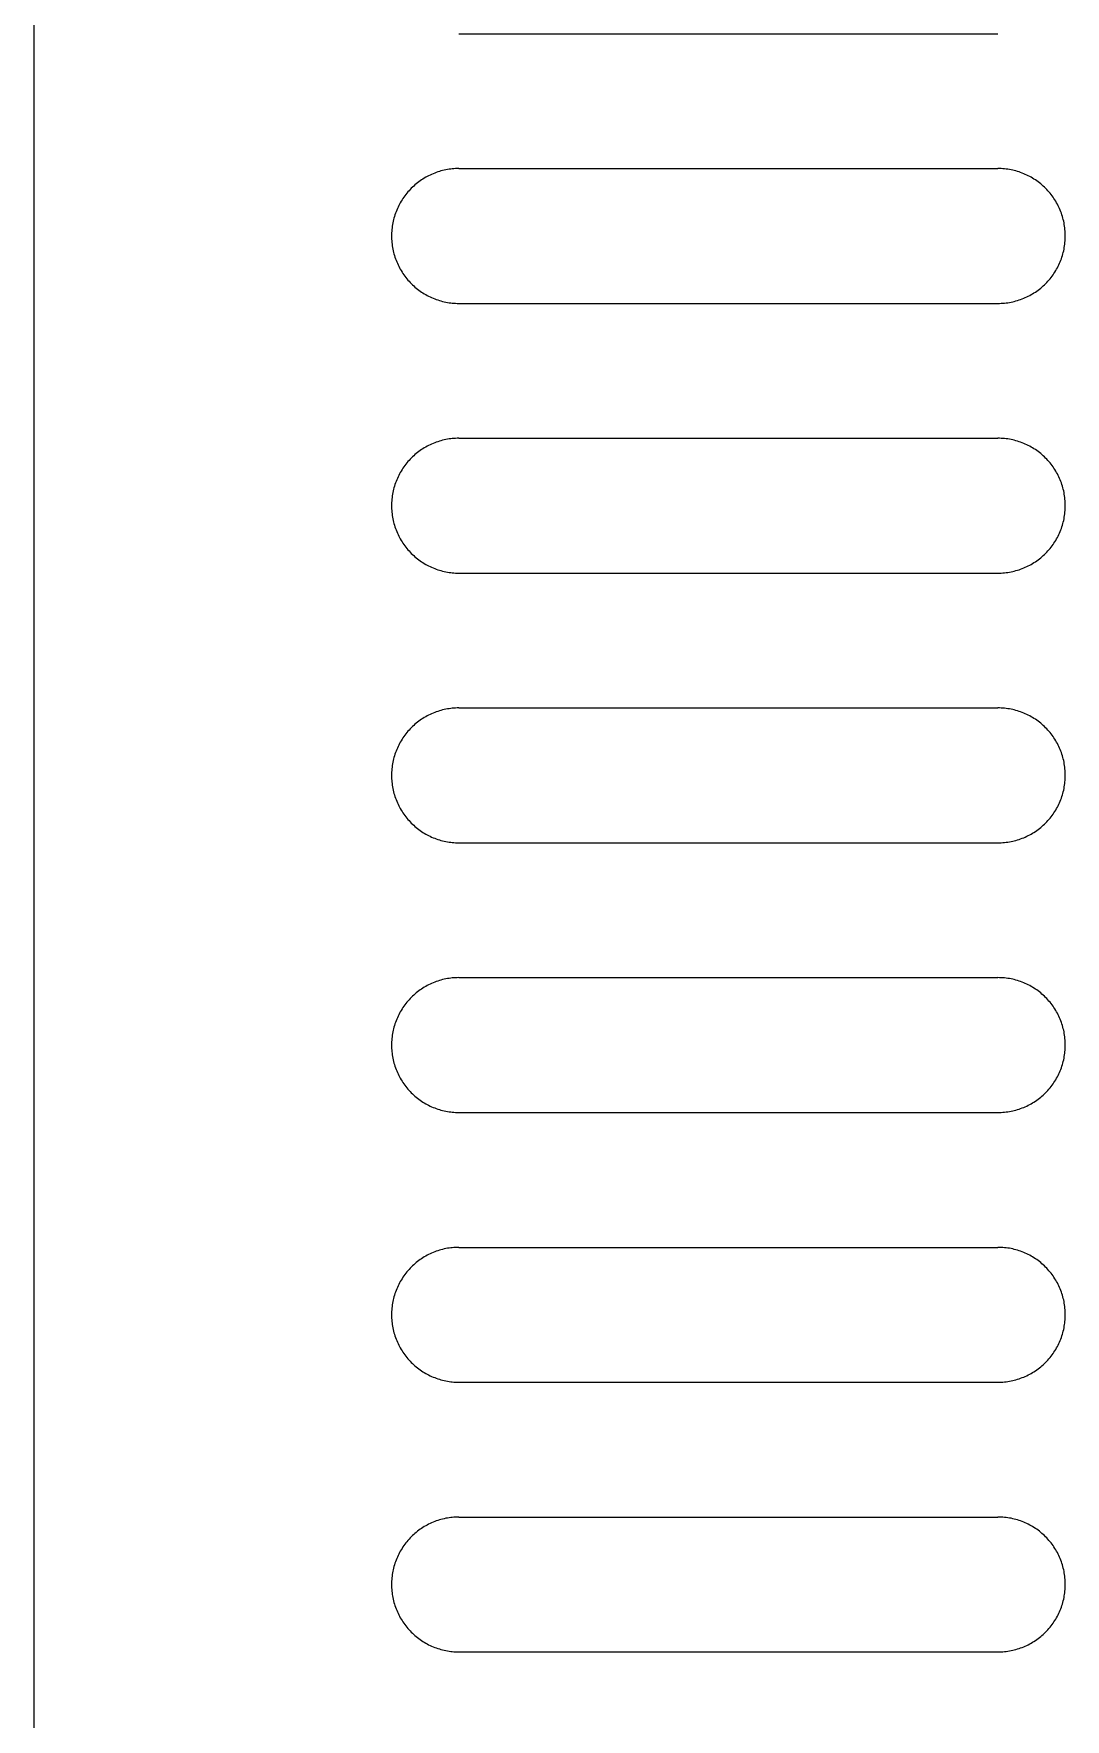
# Model space of a CAD drawing. Header units: millimetres. Extents: x -159872 to 386485, y -250577 to 158966.
# Drawn here: x 368306.4 to 368340.8, y 10889.8 to 10946.1 of the extents above; entities that cross this region are included whole.
import ezdxf

# ---------------------------------------------------------------- set-up
doc = ezdxf.new("R2010")
doc.units = ezdxf.units.MM
doc.layers.get('0').update_dxf_attribs({"lineweight": 25})
doc.layers.add('LDS-equipment-kitchen equipment', color=3, linetype='Continuous', lineweight=13)

# ---------------------------------------------------------------- blocks, each defined once
blk = doc.blocks.new('A$C9600e4bc')
at = {"linetype": 'Continuous', "transparency": 33554687}
for points in [[(0, 1395, 0), (682.4, 1395, 0)], [(377.2, 1383.05, 0), (377.2, 1383.05, 0)], [(386.2, 1383.05, 0), (386.2, 1383.05, 0)], [(395.2, 1383.05, 0), (395.2, 1383.05, 0)], [(404.2, 1383.05, 0), (404.2, 1383.05, 0)], [(413.2, 1383.05, 0), (413.2, 1383.05, 0)], [(422.2, 1383.05, 0), (422.2, 1383.05, 0)], [(370.45, 1380.8, 0), (370.45, 1362.8, 0)], [(374.95, 1380.8, 0), (374.95, 1362.8, 0)], [(379.45, 1380.8, 0), (379.45, 1362.8, 0)], [(383.95, 1380.8, 0), (383.95, 1362.8, 0)], [(388.45, 1380.8, 0), (388.45, 1362.8, 0)], [(392.95, 1380.8, 0), (392.95, 1362.8, 0)], [(397.45, 1380.8, 0), (397.45, 1362.8, 0)], [(401.95, 1380.8, 0), (401.95, 1362.8, 0)], [(406.45, 1380.8, 0), (406.45, 1362.8, 0)], [(410.95, 1380.8, 0), (410.95, 1362.8, 0)], [(415.45, 1380.8, 0), (415.45, 1362.8, 0)], [(419.95, 1380.8, 0), (419.95, 1362.8, 0)], [(424.45, 1380.8, 0), (424.45, 1362.8, 0)], [(377.2, 1360.55, 0), (377.2, 1360.55, 0)], [(386.2, 1360.55, 0), (386.2, 1360.55, 0)], [(395.2, 1360.55, 0), (395.2, 1360.55, 0)], [(404.2, 1360.55, 0), (404.2, 1360.55, 0)], [(413.2, 1360.55, 0), (413.2, 1360.55, 0)], [(422.2, 1360.55, 0), (422.2, 1360.55, 0)]]:
    blk.add_polyline3d(points, dxfattribs=at)
at = {"linetype": 'Continuous'}
for points in [[(374.95, 1380.8, 0), (374.951, 1380.855, 0), (374.953, 1380.91, 0), (374.956, 1380.966, 0), (374.961, 1381.021, 0), (374.967, 1381.075, 0), (374.974, 1381.13, 0), (374.983, 1381.185, 0), (374.993, 1381.239, 0), (375.005, 1381.293, 0), (375.017, 1381.347, 0), (375.031, 1381.4, 0), (375.047, 1381.453, 0), (375.064, 1381.506, 0), (375.081, 1381.558, 0), (375.101, 1381.61, 0), (375.121, 1381.661, 0), (375.143, 1381.712, 0), (375.166, 1381.762, 0), (375.19, 1381.812, 0), (375.216, 1381.861, 0), (375.242, 1381.909, 0), (375.27, 1381.957, 0), (375.299, 1382.004, 0), (375.329, 1382.05, 0), (375.36, 1382.096, 0), (375.393, 1382.14, 0), (375.426, 1382.184, 0), (375.461, 1382.227, 0), (375.496, 1382.27, 0), (375.533, 1382.311, 0), (375.57, 1382.351, 0), (375.609, 1382.391, 0), (375.648, 1382.43, 0), (375.689, 1382.467, 0), (375.73, 1382.504, 0), (375.773, 1382.539, 0), (375.816, 1382.574, 0), (375.86, 1382.607, 0), (375.904, 1382.64, 0), (375.95, 1382.671, 0), (375.996, 1382.701, 0), (376.043, 1382.73, 0), (376.091, 1382.758, 0), (376.139, 1382.784, 0), (376.188, 1382.81, 0), (376.238, 1382.834, 0), (376.288, 1382.857, 0), (376.339, 1382.879, 0), (376.39, 1382.899, 0), (376.442, 1382.918, 0), (376.494, 1382.936, 0), (376.547, 1382.953, 0), (376.6, 1382.969, 0), (376.653, 1382.983, 0), (376.707, 1382.995, 0), (376.761, 1383.007, 0), (376.815, 1383.017, 0), (376.87, 1383.026, 0), (376.925, 1383.033, 0), (376.979, 1383.039, 0), (377.034, 1383.044, 0), (377.09, 1383.047, 0), (377.145, 1383.049, 0), (377.2, 1383.05, 0)], [(377.2, 1383.05, 0), (377.255, 1383.049, 0), (377.31, 1383.047, 0), (377.365, 1383.044, 0), (377.42, 1383.039, 0), (377.475, 1383.033, 0), (377.53, 1383.026, 0), (377.585, 1383.017, 0), (377.639, 1383.007, 0), (377.693, 1382.995, 0), (377.747, 1382.983, 0), (377.8, 1382.969, 0), (377.853, 1382.953, 0), (377.906, 1382.936, 0), (377.958, 1382.918, 0), (378.01, 1382.899, 0), (378.061, 1382.879, 0), (378.112, 1382.857, 0), (378.162, 1382.834, 0), (378.212, 1382.81, 0), (378.261, 1382.784, 0), (378.309, 1382.758, 0), (378.357, 1382.73, 0), (378.404, 1382.701, 0), (378.45, 1382.671, 0), (378.496, 1382.64, 0), (378.54, 1382.607, 0), (378.584, 1382.574, 0), (378.627, 1382.539, 0), (378.67, 1382.504, 0), (378.711, 1382.467, 0), (378.751, 1382.43, 0), (378.791, 1382.391, 0), (378.83, 1382.351, 0), (378.867, 1382.311, 0), (378.904, 1382.27, 0), (378.939, 1382.227, 0), (378.974, 1382.184, 0), (379.007, 1382.14, 0), (379.04, 1382.096, 0), (379.071, 1382.05, 0), (379.101, 1382.004, 0), (379.13, 1381.957, 0), (379.158, 1381.909, 0), (379.184, 1381.861, 0), (379.21, 1381.812, 0), (379.234, 1381.762, 0), (379.257, 1381.712, 0), (379.279, 1381.661, 0), (379.299, 1381.61, 0), (379.318, 1381.558, 0), (379.336, 1381.506, 0), (379.353, 1381.453, 0), (379.368, 1381.4, 0), (379.383, 1381.347, 0), (379.395, 1381.293, 0), (379.407, 1381.239, 0), (379.417, 1381.185, 0), (379.426, 1381.13, 0), (379.433, 1381.075, 0), (379.439, 1381.021, 0), (379.444, 1380.966, 0), (379.447, 1380.91, 0), (379.449, 1380.855, 0), (379.45, 1380.8, 0)], [(383.95, 1380.8, 0), (383.951, 1380.855, 0), (383.953, 1380.91, 0), (383.956, 1380.966, 0), (383.961, 1381.021, 0), (383.967, 1381.075, 0), (383.974, 1381.13, 0), (383.983, 1381.185, 0), (383.993, 1381.239, 0), (384.005, 1381.293, 0), (384.017, 1381.347, 0), (384.031, 1381.4, 0), (384.047, 1381.453, 0), (384.064, 1381.506, 0), (384.082, 1381.558, 0), (384.101, 1381.61, 0), (384.121, 1381.661, 0), (384.143, 1381.712, 0), (384.166, 1381.762, 0), (384.19, 1381.812, 0), (384.216, 1381.861, 0), (384.242, 1381.909, 0), (384.27, 1381.957, 0), (384.299, 1382.004, 0), (384.329, 1382.05, 0), (384.36, 1382.096, 0), (384.393, 1382.14, 0), (384.426, 1382.184, 0), (384.461, 1382.227, 0), (384.496, 1382.27, 0), (384.533, 1382.311, 0), (384.57, 1382.351, 0), (384.609, 1382.391, 0), (384.649, 1382.43, 0), (384.689, 1382.467, 0), (384.73, 1382.504, 0), (384.773, 1382.539, 0), (384.816, 1382.574, 0), (384.86, 1382.607, 0), (384.904, 1382.64, 0), (384.95, 1382.671, 0), (384.996, 1382.701, 0), (385.043, 1382.73, 0), (385.091, 1382.758, 0), (385.139, 1382.784, 0), (385.188, 1382.81, 0), (385.238, 1382.834, 0), (385.288, 1382.857, 0), (385.339, 1382.879, 0), (385.39, 1382.899, 0), (385.442, 1382.918, 0), (385.494, 1382.936, 0), (385.547, 1382.953, 0), (385.6, 1382.969, 0), (385.653, 1382.983, 0), (385.707, 1382.995, 0), (385.761, 1383.007, 0), (385.815, 1383.017, 0), (385.87, 1383.026, 0), (385.925, 1383.033, 0), (385.979, 1383.039, 0), (386.034, 1383.044, 0), (386.09, 1383.047, 0), (386.145, 1383.049, 0), (386.2, 1383.05, 0)], [(386.2, 1383.05, 0), (386.255, 1383.049, 0), (386.31, 1383.047, 0), (386.366, 1383.044, 0), (386.421, 1383.039, 0), (386.475, 1383.033, 0), (386.53, 1383.026, 0), (386.585, 1383.017, 0), (386.639, 1383.007, 0), (386.693, 1382.995, 0), (386.747, 1382.983, 0), (386.8, 1382.969, 0), (386.853, 1382.953, 0), (386.906, 1382.936, 0), (386.958, 1382.918, 0), (387.01, 1382.899, 0), (387.061, 1382.879, 0), (387.112, 1382.857, 0), (387.162, 1382.834, 0), (387.212, 1382.81, 0), (387.261, 1382.784, 0), (387.309, 1382.758, 0), (387.357, 1382.73, 0), (387.404, 1382.701, 0), (387.45, 1382.671, 0), (387.496, 1382.64, 0), (387.54, 1382.607, 0), (387.584, 1382.574, 0), (387.627, 1382.539, 0), (387.67, 1382.504, 0), (387.711, 1382.467, 0), (387.751, 1382.43, 0), (387.791, 1382.391, 0), (387.83, 1382.351, 0), (387.867, 1382.311, 0), (387.904, 1382.27, 0), (387.939, 1382.227, 0), (387.974, 1382.184, 0), (388.007, 1382.14, 0), (388.04, 1382.096, 0), (388.071, 1382.05, 0), (388.101, 1382.004, 0), (388.13, 1381.957, 0), (388.158, 1381.909, 0), (388.184, 1381.861, 0), (388.21, 1381.812, 0), (388.234, 1381.762, 0), (388.257, 1381.712, 0), (388.279, 1381.661, 0), (388.299, 1381.61, 0), (388.318, 1381.558, 0), (388.336, 1381.506, 0), (388.353, 1381.453, 0), (388.368, 1381.4, 0), (388.383, 1381.347, 0), (388.395, 1381.293, 0), (388.407, 1381.239, 0), (388.417, 1381.185, 0), (388.426, 1381.13, 0), (388.433, 1381.075, 0), (388.439, 1381.021, 0), (388.444, 1380.966, 0), (388.447, 1380.91, 0), (388.449, 1380.855, 0), (388.45, 1380.8, 0)], [(392.95, 1380.8, 0), (392.951, 1380.855, 0), (392.953, 1380.91, 0), (392.956, 1380.966, 0), (392.961, 1381.021, 0), (392.967, 1381.075, 0), (392.974, 1381.13, 0), (392.983, 1381.185, 0), (392.993, 1381.239, 0), (393.005, 1381.293, 0), (393.017, 1381.347, 0), (393.031, 1381.4, 0), (393.047, 1381.453, 0), (393.064, 1381.506, 0), (393.082, 1381.558, 0), (393.101, 1381.61, 0), (393.121, 1381.661, 0), (393.143, 1381.712, 0), (393.166, 1381.762, 0), (393.19, 1381.812, 0), (393.216, 1381.861, 0), (393.242, 1381.909, 0), (393.27, 1381.957, 0), (393.299, 1382.004, 0), (393.329, 1382.05, 0), (393.36, 1382.096, 0), (393.393, 1382.14, 0), (393.426, 1382.184, 0), (393.461, 1382.227, 0), (393.496, 1382.27, 0), (393.533, 1382.311, 0), (393.57, 1382.351, 0), (393.609, 1382.391, 0), (393.649, 1382.43, 0), (393.689, 1382.467, 0), (393.73, 1382.504, 0), (393.773, 1382.539, 0), (393.816, 1382.574, 0), (393.86, 1382.607, 0), (393.904, 1382.64, 0), (393.95, 1382.671, 0), (393.996, 1382.701, 0), (394.043, 1382.73, 0), (394.091, 1382.758, 0), (394.139, 1382.784, 0), (394.188, 1382.81, 0), (394.238, 1382.834, 0), (394.288, 1382.857, 0), (394.339, 1382.879, 0), (394.39, 1382.899, 0), (394.442, 1382.918, 0), (394.494, 1382.936, 0), (394.547, 1382.953, 0), (394.6, 1382.969, 0), (394.653, 1382.983, 0), (394.707, 1382.995, 0), (394.761, 1383.007, 0), (394.815, 1383.017, 0), (394.87, 1383.026, 0), (394.925, 1383.033, 0), (394.979, 1383.039, 0), (395.034, 1383.044, 0), (395.09, 1383.047, 0), (395.145, 1383.049, 0), (395.2, 1383.05, 0)], [(395.2, 1383.05, 0), (395.255, 1383.049, 0), (395.31, 1383.047, 0), (395.366, 1383.044, 0), (395.421, 1383.039, 0), (395.475, 1383.033, 0), (395.53, 1383.026, 0), (395.585, 1383.017, 0), (395.639, 1383.007, 0), (395.693, 1382.995, 0), (395.747, 1382.983, 0), (395.8, 1382.969, 0), (395.853, 1382.953, 0), (395.906, 1382.936, 0), (395.958, 1382.918, 0), (396.01, 1382.899, 0), (396.061, 1382.879, 0), (396.112, 1382.857, 0), (396.162, 1382.834, 0), (396.212, 1382.81, 0), (396.261, 1382.784, 0), (396.309, 1382.758, 0), (396.357, 1382.73, 0), (396.404, 1382.701, 0), (396.45, 1382.671, 0), (396.496, 1382.64, 0), (396.54, 1382.607, 0), (396.584, 1382.574, 0), (396.627, 1382.539, 0), (396.67, 1382.504, 0), (396.711, 1382.467, 0), (396.751, 1382.43, 0), (396.791, 1382.391, 0), (396.83, 1382.351, 0), (396.867, 1382.311, 0), (396.904, 1382.27, 0), (396.939, 1382.227, 0), (396.974, 1382.184, 0), (397.007, 1382.14, 0), (397.04, 1382.096, 0), (397.071, 1382.05, 0), (397.101, 1382.004, 0), (397.13, 1381.957, 0), (397.158, 1381.909, 0), (397.184, 1381.861, 0), (397.21, 1381.812, 0), (397.234, 1381.762, 0), (397.257, 1381.712, 0), (397.279, 1381.661, 0), (397.299, 1381.61, 0), (397.318, 1381.558, 0), (397.336, 1381.506, 0), (397.353, 1381.453, 0), (397.368, 1381.4, 0), (397.383, 1381.347, 0), (397.395, 1381.293, 0), (397.407, 1381.239, 0), (397.417, 1381.185, 0), (397.426, 1381.13, 0), (397.433, 1381.075, 0), (397.439, 1381.021, 0), (397.444, 1380.966, 0), (397.447, 1380.91, 0), (397.449, 1380.855, 0), (397.45, 1380.8, 0)], [(401.95, 1380.8, 0), (401.951, 1380.855, 0), (401.953, 1380.91, 0), (401.956, 1380.966, 0), (401.961, 1381.021, 0), (401.967, 1381.075, 0), (401.974, 1381.13, 0), (401.983, 1381.185, 0), (401.993, 1381.239, 0), (402.005, 1381.293, 0), (402.017, 1381.347, 0), (402.031, 1381.4, 0), (402.047, 1381.453, 0), (402.064, 1381.506, 0), (402.081, 1381.558, 0), (402.101, 1381.61, 0), (402.121, 1381.661, 0), (402.143, 1381.712, 0), (402.166, 1381.762, 0), (402.19, 1381.812, 0), (402.216, 1381.861, 0), (402.242, 1381.909, 0), (402.27, 1381.957, 0), (402.299, 1382.004, 0), (402.329, 1382.05, 0), (402.36, 1382.096, 0), (402.393, 1382.14, 0), (402.426, 1382.184, 0), (402.461, 1382.227, 0), (402.496, 1382.27, 0), (402.533, 1382.311, 0), (402.57, 1382.351, 0), (402.609, 1382.391, 0), (402.649, 1382.43, 0), (402.689, 1382.467, 0), (402.73, 1382.504, 0), (402.773, 1382.539, 0), (402.816, 1382.574, 0), (402.86, 1382.607, 0), (402.904, 1382.64, 0), (402.95, 1382.671, 0), (402.996, 1382.701, 0), (403.043, 1382.73, 0), (403.091, 1382.758, 0), (403.139, 1382.784, 0), (403.188, 1382.81, 0), (403.238, 1382.834, 0), (403.288, 1382.857, 0), (403.339, 1382.879, 0), (403.39, 1382.899, 0), (403.442, 1382.918, 0), (403.494, 1382.936, 0), (403.547, 1382.953, 0), (403.6, 1382.969, 0), (403.653, 1382.983, 0), (403.707, 1382.995, 0), (403.761, 1383.007, 0), (403.815, 1383.017, 0), (403.87, 1383.026, 0), (403.925, 1383.033, 0), (403.979, 1383.039, 0), (404.034, 1383.044, 0), (404.09, 1383.047, 0), (404.145, 1383.049, 0), (404.2, 1383.05, 0)], [(404.2, 1383.05, 0), (404.255, 1383.049, 0), (404.31, 1383.047, 0), (404.365, 1383.044, 0), (404.421, 1383.039, 0), (404.475, 1383.033, 0), (404.53, 1383.026, 0), (404.585, 1383.017, 0), (404.639, 1383.007, 0), (404.693, 1382.995, 0), (404.747, 1382.983, 0), (404.8, 1382.969, 0), (404.853, 1382.953, 0), (404.906, 1382.936, 0), (404.958, 1382.918, 0), (405.01, 1382.899, 0), (405.061, 1382.879, 0), (405.112, 1382.857, 0), (405.162, 1382.834, 0), (405.212, 1382.81, 0), (405.261, 1382.784, 0), (405.309, 1382.758, 0), (405.357, 1382.73, 0), (405.404, 1382.701, 0), (405.45, 1382.671, 0), (405.496, 1382.64, 0), (405.54, 1382.607, 0), (405.584, 1382.574, 0), (405.627, 1382.539, 0), (405.67, 1382.504, 0), (405.711, 1382.467, 0), (405.751, 1382.43, 0), (405.791, 1382.391, 0), (405.83, 1382.351, 0), (405.867, 1382.311, 0), (405.904, 1382.27, 0), (405.939, 1382.227, 0), (405.974, 1382.184, 0), (406.007, 1382.14, 0), (406.04, 1382.096, 0), (406.071, 1382.05, 0), (406.101, 1382.004, 0), (406.13, 1381.957, 0), (406.158, 1381.909, 0), (406.184, 1381.861, 0), (406.21, 1381.812, 0), (406.234, 1381.762, 0), (406.257, 1381.712, 0), (406.279, 1381.661, 0), (406.299, 1381.61, 0), (406.318, 1381.558, 0), (406.336, 1381.506, 0), (406.353, 1381.453, 0), (406.368, 1381.4, 0), (406.383, 1381.347, 0), (406.395, 1381.293, 0), (406.407, 1381.239, 0), (406.417, 1381.185, 0), (406.426, 1381.13, 0), (406.433, 1381.075, 0), (406.439, 1381.021, 0), (406.444, 1380.966, 0), (406.447, 1380.91, 0), (406.449, 1380.855, 0), (406.45, 1380.8, 0)], [(410.95, 1380.8, 0), (410.951, 1380.855, 0), (410.953, 1380.91, 0), (410.956, 1380.966, 0), (410.961, 1381.021, 0), (410.967, 1381.075, 0), (410.974, 1381.13, 0), (410.983, 1381.185, 0), (410.993, 1381.239, 0), (411.005, 1381.293, 0), (411.017, 1381.347, 0), (411.031, 1381.4, 0), (411.047, 1381.453, 0), (411.064, 1381.506, 0), (411.081, 1381.558, 0), (411.101, 1381.61, 0), (411.121, 1381.661, 0), (411.143, 1381.712, 0), (411.166, 1381.762, 0), (411.19, 1381.812, 0), (411.216, 1381.861, 0), (411.242, 1381.909, 0), (411.27, 1381.957, 0), (411.299, 1382.004, 0), (411.329, 1382.05, 0), (411.36, 1382.096, 0), (411.393, 1382.14, 0), (411.426, 1382.184, 0), (411.461, 1382.227, 0), (411.496, 1382.27, 0), (411.533, 1382.311, 0), (411.57, 1382.351, 0), (411.609, 1382.391, 0), (411.648, 1382.43, 0), (411.689, 1382.467, 0), (411.73, 1382.504, 0), (411.773, 1382.539, 0), (411.816, 1382.574, 0), (411.86, 1382.607, 0), (411.904, 1382.64, 0), (411.95, 1382.671, 0), (411.996, 1382.701, 0), (412.043, 1382.73, 0), (412.091, 1382.758, 0), (412.139, 1382.784, 0), (412.188, 1382.81, 0), (412.238, 1382.834, 0), (412.288, 1382.857, 0), (412.339, 1382.879, 0), (412.39, 1382.899, 0), (412.442, 1382.918, 0), (412.494, 1382.936, 0), (412.547, 1382.953, 0), (412.6, 1382.969, 0), (412.653, 1382.983, 0), (412.707, 1382.995, 0), (412.761, 1383.007, 0), (412.815, 1383.017, 0), (412.87, 1383.026, 0), (412.925, 1383.033, 0), (412.979, 1383.039, 0), (413.034, 1383.044, 0), (413.09, 1383.047, 0), (413.145, 1383.049, 0), (413.2, 1383.05, 0)], [(413.2, 1383.05, 0), (413.255, 1383.049, 0), (413.31, 1383.047, 0), (413.365, 1383.044, 0), (413.421, 1383.039, 0), (413.475, 1383.033, 0), (413.53, 1383.026, 0), (413.585, 1383.017, 0), (413.639, 1383.007, 0), (413.693, 1382.995, 0), (413.747, 1382.983, 0), (413.8, 1382.969, 0), (413.853, 1382.953, 0), (413.906, 1382.936, 0), (413.958, 1382.918, 0), (414.01, 1382.899, 0), (414.061, 1382.879, 0), (414.112, 1382.857, 0), (414.162, 1382.834, 0), (414.212, 1382.81, 0), (414.261, 1382.784, 0), (414.309, 1382.758, 0), (414.357, 1382.73, 0), (414.404, 1382.701, 0), (414.45, 1382.671, 0), (414.496, 1382.64, 0), (414.54, 1382.607, 0), (414.584, 1382.574, 0), (414.627, 1382.539, 0), (414.67, 1382.504, 0), (414.711, 1382.467, 0), (414.751, 1382.43, 0), (414.791, 1382.391, 0), (414.83, 1382.351, 0), (414.867, 1382.311, 0), (414.904, 1382.27, 0), (414.939, 1382.227, 0), (414.974, 1382.184, 0), (415.007, 1382.14, 0), (415.04, 1382.096, 0), (415.071, 1382.05, 0), (415.101, 1382.004, 0), (415.13, 1381.957, 0), (415.158, 1381.909, 0), (415.184, 1381.861, 0), (415.21, 1381.812, 0), (415.234, 1381.762, 0), (415.257, 1381.712, 0), (415.279, 1381.661, 0), (415.299, 1381.61, 0), (415.318, 1381.558, 0), (415.336, 1381.506, 0), (415.353, 1381.453, 0), (415.368, 1381.4, 0), (415.383, 1381.347, 0), (415.395, 1381.293, 0), (415.407, 1381.239, 0), (415.417, 1381.185, 0), (415.426, 1381.13, 0), (415.433, 1381.075, 0), (415.439, 1381.021, 0), (415.444, 1380.966, 0), (415.447, 1380.91, 0), (415.449, 1380.855, 0), (415.45, 1380.8, 0)], [(419.95, 1380.8, 0), (419.951, 1380.855, 0), (419.953, 1380.91, 0), (419.956, 1380.966, 0), (419.961, 1381.021, 0), (419.967, 1381.075, 0), (419.974, 1381.13, 0), (419.983, 1381.185, 0), (419.993, 1381.239, 0), (420.005, 1381.293, 0), (420.017, 1381.347, 0), (420.031, 1381.4, 0), (420.047, 1381.453, 0), (420.064, 1381.506, 0), (420.081, 1381.558, 0), (420.101, 1381.61, 0), (420.121, 1381.661, 0), (420.143, 1381.712, 0), (420.166, 1381.762, 0), (420.19, 1381.812, 0), (420.216, 1381.861, 0), (420.242, 1381.909, 0), (420.27, 1381.957, 0), (420.299, 1382.004, 0), (420.329, 1382.05, 0), (420.36, 1382.096, 0), (420.393, 1382.14, 0), (420.426, 1382.184, 0), (420.461, 1382.227, 0), (420.496, 1382.27, 0), (420.533, 1382.311, 0), (420.57, 1382.351, 0), (420.609, 1382.391, 0), (420.648, 1382.43, 0), (420.689, 1382.467, 0), (420.73, 1382.504, 0), (420.773, 1382.539, 0), (420.816, 1382.574, 0), (420.86, 1382.607, 0), (420.904, 1382.64, 0), (420.95, 1382.671, 0), (420.996, 1382.701, 0), (421.043, 1382.73, 0), (421.091, 1382.758, 0), (421.139, 1382.784, 0), (421.188, 1382.81, 0), (421.238, 1382.834, 0), (421.288, 1382.857, 0), (421.339, 1382.879, 0), (421.39, 1382.899, 0), (421.442, 1382.918, 0), (421.494, 1382.936, 0), (421.547, 1382.953, 0), (421.6, 1382.969, 0), (421.653, 1382.983, 0), (421.707, 1382.995, 0), (421.761, 1383.007, 0), (421.815, 1383.017, 0), (421.87, 1383.026, 0), (421.925, 1383.033, 0), (421.979, 1383.039, 0), (422.034, 1383.044, 0), (422.09, 1383.047, 0), (422.145, 1383.049, 0), (422.2, 1383.05, 0)], [(422.2, 1383.05, 0), (422.255, 1383.049, 0), (422.31, 1383.047, 0), (422.365, 1383.044, 0), (422.42, 1383.039, 0), (422.475, 1383.033, 0), (422.53, 1383.026, 0), (422.585, 1383.017, 0), (422.639, 1383.007, 0), (422.693, 1382.995, 0), (422.747, 1382.983, 0), (422.8, 1382.969, 0), (422.853, 1382.953, 0), (422.906, 1382.936, 0), (422.958, 1382.918, 0), (423.01, 1382.899, 0), (423.061, 1382.879, 0), (423.112, 1382.857, 0), (423.162, 1382.834, 0), (423.212, 1382.81, 0), (423.261, 1382.784, 0), (423.309, 1382.758, 0), (423.357, 1382.73, 0), (423.404, 1382.701, 0), (423.45, 1382.671, 0), (423.496, 1382.64, 0), (423.54, 1382.607, 0), (423.584, 1382.574, 0), (423.627, 1382.539, 0), (423.67, 1382.504, 0), (423.711, 1382.467, 0), (423.751, 1382.43, 0), (423.791, 1382.391, 0), (423.83, 1382.351, 0), (423.867, 1382.311, 0), (423.904, 1382.27, 0), (423.939, 1382.227, 0), (423.974, 1382.184, 0), (424.007, 1382.14, 0), (424.04, 1382.096, 0), (424.071, 1382.05, 0), (424.101, 1382.004, 0), (424.13, 1381.957, 0), (424.158, 1381.909, 0), (424.184, 1381.861, 0), (424.21, 1381.812, 0), (424.234, 1381.762, 0), (424.257, 1381.712, 0), (424.279, 1381.661, 0), (424.299, 1381.61, 0), (424.318, 1381.558, 0), (424.336, 1381.506, 0), (424.353, 1381.453, 0), (424.368, 1381.4, 0), (424.383, 1381.347, 0), (424.395, 1381.293, 0), (424.407, 1381.239, 0), (424.417, 1381.185, 0), (424.426, 1381.13, 0), (424.433, 1381.075, 0), (424.439, 1381.021, 0), (424.444, 1380.966, 0), (424.447, 1380.91, 0), (424.449, 1380.855, 0), (424.45, 1380.8, 0)], [(377.2, 1360.55, 0), (377.145, 1360.551, 0), (377.09, 1360.553, 0), (377.034, 1360.556, 0), (376.979, 1360.561, 0), (376.925, 1360.567, 0), (376.87, 1360.574, 0), (376.815, 1360.583, 0), (376.761, 1360.593, 0), (376.707, 1360.605, 0), (376.653, 1360.617, 0), (376.6, 1360.631, 0), (376.547, 1360.647, 0), (376.494, 1360.663, 0), (376.442, 1360.681, 0), (376.39, 1360.701, 0), (376.339, 1360.721, 0), (376.288, 1360.743, 0), (376.238, 1360.766, 0), (376.188, 1360.79, 0), (376.139, 1360.816, 0), (376.091, 1360.842, 0), (376.043, 1360.87, 0), (375.996, 1360.899, 0), (375.95, 1360.929, 0), (375.904, 1360.96, 0), (375.86, 1360.993, 0), (375.816, 1361.026, 0), (375.773, 1361.061, 0), (375.73, 1361.096, 0), (375.689, 1361.133, 0), (375.648, 1361.17, 0), (375.609, 1361.209, 0), (375.57, 1361.248, 0), (375.533, 1361.289, 0), (375.496, 1361.33, 0), (375.461, 1361.373, 0), (375.426, 1361.416, 0), (375.393, 1361.46, 0), (375.36, 1361.504, 0), (375.329, 1361.55, 0), (375.299, 1361.596, 0), (375.27, 1361.643, 0), (375.242, 1361.691, 0), (375.216, 1361.739, 0), (375.19, 1361.788, 0), (375.166, 1361.838, 0), (375.143, 1361.888, 0), (375.121, 1361.939, 0), (375.101, 1361.99, 0), (375.081, 1362.042, 0), (375.064, 1362.094, 0), (375.047, 1362.147, 0), (375.031, 1362.2, 0), (375.017, 1362.253, 0), (375.005, 1362.307, 0), (374.993, 1362.361, 0), (374.983, 1362.415, 0), (374.974, 1362.47, 0), (374.967, 1362.525, 0), (374.961, 1362.579, 0), (374.956, 1362.634, 0), (374.953, 1362.69, 0), (374.951, 1362.745, 0), (374.95, 1362.8, 0)], [(379.45, 1362.8, 0), (379.449, 1362.745, 0), (379.447, 1362.69, 0), (379.444, 1362.634, 0), (379.439, 1362.579, 0), (379.433, 1362.525, 0), (379.426, 1362.47, 0), (379.417, 1362.415, 0), (379.407, 1362.361, 0), (379.395, 1362.307, 0), (379.383, 1362.253, 0), (379.368, 1362.2, 0), (379.353, 1362.147, 0), (379.336, 1362.094, 0), (379.318, 1362.042, 0), (379.299, 1361.99, 0), (379.279, 1361.939, 0), (379.257, 1361.888, 0), (379.234, 1361.838, 0), (379.21, 1361.788, 0), (379.184, 1361.739, 0), (379.158, 1361.691, 0), (379.13, 1361.643, 0), (379.101, 1361.596, 0), (379.071, 1361.55, 0), (379.04, 1361.504, 0), (379.007, 1361.46, 0), (378.974, 1361.416, 0), (378.939, 1361.373, 0), (378.904, 1361.33, 0), (378.867, 1361.289, 0), (378.83, 1361.248, 0), (378.791, 1361.209, 0), (378.751, 1361.17, 0), (378.711, 1361.133, 0), (378.67, 1361.096, 0), (378.627, 1361.061, 0), (378.584, 1361.026, 0), (378.54, 1360.993, 0), (378.496, 1360.96, 0), (378.45, 1360.929, 0), (378.404, 1360.899, 0), (378.357, 1360.87, 0), (378.309, 1360.842, 0), (378.261, 1360.816, 0), (378.212, 1360.79, 0), (378.162, 1360.766, 0), (378.112, 1360.743, 0), (378.061, 1360.721, 0), (378.01, 1360.701, 0), (377.958, 1360.681, 0), (377.906, 1360.663, 0), (377.853, 1360.647, 0), (377.8, 1360.631, 0), (377.747, 1360.617, 0), (377.693, 1360.605, 0), (377.639, 1360.593, 0), (377.585, 1360.583, 0), (377.53, 1360.574, 0), (377.475, 1360.567, 0), (377.42, 1360.561, 0), (377.365, 1360.556, 0), (377.31, 1360.553, 0), (377.255, 1360.551, 0), (377.2, 1360.55, 0)], [(386.2, 1360.55, 0), (386.145, 1360.551, 0), (386.09, 1360.553, 0), (386.034, 1360.556, 0), (385.979, 1360.561, 0), (385.925, 1360.567, 0), (385.87, 1360.574, 0), (385.815, 1360.583, 0), (385.761, 1360.593, 0), (385.707, 1360.605, 0), (385.653, 1360.617, 0), (385.6, 1360.631, 0), (385.547, 1360.647, 0), (385.494, 1360.663, 0), (385.442, 1360.681, 0), (385.39, 1360.701, 0), (385.339, 1360.721, 0), (385.288, 1360.743, 0), (385.238, 1360.766, 0), (385.188, 1360.79, 0), (385.139, 1360.816, 0), (385.091, 1360.842, 0), (385.043, 1360.87, 0), (384.996, 1360.899, 0), (384.95, 1360.929, 0), (384.904, 1360.96, 0), (384.86, 1360.993, 0), (384.816, 1361.026, 0), (384.773, 1361.061, 0), (384.73, 1361.096, 0), (384.689, 1361.133, 0), (384.649, 1361.17, 0), (384.609, 1361.209, 0), (384.57, 1361.248, 0), (384.533, 1361.289, 0), (384.496, 1361.33, 0), (384.461, 1361.373, 0), (384.426, 1361.416, 0), (384.393, 1361.46, 0), (384.36, 1361.504, 0), (384.329, 1361.55, 0), (384.299, 1361.596, 0), (384.27, 1361.643, 0), (384.242, 1361.691, 0), (384.216, 1361.739, 0), (384.19, 1361.788, 0), (384.166, 1361.838, 0), (384.143, 1361.888, 0), (384.121, 1361.939, 0), (384.101, 1361.99, 0), (384.082, 1362.042, 0), (384.064, 1362.094, 0), (384.047, 1362.147, 0), (384.031, 1362.2, 0), (384.017, 1362.253, 0), (384.005, 1362.307, 0), (383.993, 1362.361, 0), (383.983, 1362.415, 0), (383.974, 1362.47, 0), (383.967, 1362.525, 0), (383.961, 1362.579, 0), (383.956, 1362.634, 0), (383.953, 1362.69, 0), (383.951, 1362.745, 0), (383.95, 1362.8, 0)], [(388.45, 1362.8, 0), (388.449, 1362.745, 0), (388.447, 1362.69, 0), (388.444, 1362.634, 0), (388.439, 1362.579, 0), (388.433, 1362.525, 0), (388.426, 1362.47, 0), (388.417, 1362.415, 0), (388.407, 1362.361, 0), (388.395, 1362.307, 0), (388.383, 1362.253, 0), (388.368, 1362.2, 0), (388.353, 1362.147, 0), (388.336, 1362.094, 0), (388.318, 1362.042, 0), (388.299, 1361.99, 0), (388.279, 1361.939, 0), (388.257, 1361.888, 0), (388.234, 1361.838, 0), (388.21, 1361.788, 0), (388.184, 1361.739, 0), (388.158, 1361.691, 0), (388.13, 1361.643, 0), (388.101, 1361.596, 0), (388.071, 1361.55, 0), (388.04, 1361.504, 0), (388.007, 1361.46, 0), (387.974, 1361.416, 0), (387.939, 1361.373, 0), (387.904, 1361.33, 0), (387.867, 1361.289, 0), (387.83, 1361.248, 0), (387.791, 1361.209, 0), (387.751, 1361.17, 0), (387.711, 1361.133, 0), (387.67, 1361.096, 0), (387.627, 1361.061, 0), (387.584, 1361.026, 0), (387.54, 1360.993, 0), (387.496, 1360.96, 0), (387.45, 1360.929, 0), (387.404, 1360.899, 0), (387.357, 1360.87, 0), (387.309, 1360.842, 0), (387.261, 1360.816, 0), (387.212, 1360.79, 0), (387.162, 1360.766, 0), (387.112, 1360.743, 0), (387.061, 1360.721, 0), (387.01, 1360.701, 0), (386.958, 1360.681, 0), (386.906, 1360.663, 0), (386.853, 1360.647, 0), (386.8, 1360.631, 0), (386.747, 1360.617, 0), (386.693, 1360.605, 0), (386.639, 1360.593, 0), (386.585, 1360.583, 0), (386.53, 1360.574, 0), (386.475, 1360.567, 0), (386.421, 1360.561, 0), (386.366, 1360.556, 0), (386.31, 1360.553, 0), (386.255, 1360.551, 0), (386.2, 1360.55, 0)], [(395.2, 1360.55, 0), (395.145, 1360.551, 0), (395.09, 1360.553, 0), (395.034, 1360.556, 0), (394.979, 1360.561, 0), (394.925, 1360.567, 0), (394.87, 1360.574, 0), (394.815, 1360.583, 0), (394.761, 1360.593, 0), (394.707, 1360.605, 0), (394.653, 1360.617, 0), (394.6, 1360.631, 0), (394.547, 1360.647, 0), (394.494, 1360.663, 0), (394.442, 1360.681, 0), (394.39, 1360.701, 0), (394.339, 1360.721, 0), (394.288, 1360.743, 0), (394.238, 1360.766, 0), (394.188, 1360.79, 0), (394.139, 1360.816, 0), (394.091, 1360.842, 0), (394.043, 1360.87, 0), (393.996, 1360.899, 0), (393.95, 1360.929, 0), (393.904, 1360.96, 0), (393.86, 1360.993, 0), (393.816, 1361.026, 0), (393.773, 1361.061, 0), (393.73, 1361.096, 0), (393.689, 1361.133, 0), (393.649, 1361.17, 0), (393.609, 1361.209, 0), (393.57, 1361.248, 0), (393.533, 1361.289, 0), (393.496, 1361.33, 0), (393.461, 1361.373, 0), (393.426, 1361.416, 0), (393.393, 1361.46, 0), (393.36, 1361.504, 0), (393.329, 1361.55, 0), (393.299, 1361.596, 0), (393.27, 1361.643, 0), (393.242, 1361.691, 0), (393.216, 1361.739, 0), (393.19, 1361.788, 0), (393.166, 1361.838, 0), (393.143, 1361.888, 0), (393.121, 1361.939, 0), (393.101, 1361.99, 0), (393.082, 1362.042, 0), (393.064, 1362.094, 0), (393.047, 1362.147, 0), (393.031, 1362.2, 0), (393.017, 1362.253, 0), (393.005, 1362.307, 0), (392.993, 1362.361, 0), (392.983, 1362.415, 0), (392.974, 1362.47, 0), (392.967, 1362.525, 0), (392.961, 1362.579, 0), (392.956, 1362.634, 0), (392.953, 1362.69, 0), (392.951, 1362.745, 0), (392.95, 1362.8, 0)], [(397.45, 1362.8, 0), (397.449, 1362.745, 0), (397.447, 1362.69, 0), (397.444, 1362.634, 0), (397.439, 1362.579, 0), (397.433, 1362.525, 0), (397.426, 1362.47, 0), (397.417, 1362.415, 0), (397.407, 1362.361, 0), (397.395, 1362.307, 0), (397.383, 1362.253, 0), (397.368, 1362.2, 0), (397.353, 1362.147, 0), (397.336, 1362.094, 0), (397.318, 1362.042, 0), (397.299, 1361.99, 0), (397.279, 1361.939, 0), (397.257, 1361.888, 0), (397.234, 1361.838, 0), (397.21, 1361.788, 0), (397.184, 1361.739, 0), (397.158, 1361.691, 0), (397.13, 1361.643, 0), (397.101, 1361.596, 0), (397.071, 1361.55, 0), (397.04, 1361.504, 0), (397.007, 1361.46, 0), (396.974, 1361.416, 0), (396.939, 1361.373, 0), (396.904, 1361.33, 0), (396.867, 1361.289, 0), (396.83, 1361.248, 0), (396.791, 1361.209, 0), (396.751, 1361.17, 0), (396.711, 1361.133, 0), (396.67, 1361.096, 0), (396.627, 1361.061, 0), (396.584, 1361.026, 0), (396.54, 1360.993, 0), (396.496, 1360.96, 0), (396.45, 1360.929, 0), (396.404, 1360.899, 0), (396.357, 1360.87, 0), (396.309, 1360.842, 0), (396.261, 1360.816, 0), (396.212, 1360.79, 0), (396.162, 1360.766, 0), (396.112, 1360.743, 0), (396.061, 1360.721, 0), (396.01, 1360.701, 0), (395.958, 1360.681, 0), (395.906, 1360.663, 0), (395.853, 1360.647, 0), (395.8, 1360.631, 0), (395.747, 1360.617, 0), (395.693, 1360.605, 0), (395.639, 1360.593, 0), (395.585, 1360.583, 0), (395.53, 1360.574, 0), (395.475, 1360.567, 0), (395.421, 1360.561, 0), (395.366, 1360.556, 0), (395.31, 1360.553, 0), (395.255, 1360.551, 0), (395.2, 1360.55, 0)], [(404.2, 1360.55, 0), (404.145, 1360.551, 0), (404.09, 1360.553, 0), (404.034, 1360.556, 0), (403.979, 1360.561, 0), (403.925, 1360.567, 0), (403.87, 1360.574, 0), (403.815, 1360.583, 0), (403.761, 1360.593, 0), (403.707, 1360.605, 0), (403.653, 1360.617, 0), (403.6, 1360.631, 0), (403.547, 1360.647, 0), (403.494, 1360.663, 0), (403.442, 1360.681, 0), (403.39, 1360.701, 0), (403.339, 1360.721, 0), (403.288, 1360.743, 0), (403.238, 1360.766, 0), (403.188, 1360.79, 0), (403.139, 1360.816, 0), (403.091, 1360.842, 0), (403.043, 1360.87, 0), (402.996, 1360.899, 0), (402.95, 1360.929, 0), (402.904, 1360.96, 0), (402.86, 1360.993, 0), (402.816, 1361.026, 0), (402.773, 1361.061, 0), (402.73, 1361.096, 0), (402.689, 1361.133, 0), (402.649, 1361.17, 0), (402.609, 1361.209, 0), (402.57, 1361.248, 0), (402.533, 1361.289, 0), (402.496, 1361.33, 0), (402.461, 1361.373, 0), (402.426, 1361.416, 0), (402.393, 1361.46, 0), (402.36, 1361.504, 0), (402.329, 1361.55, 0), (402.299, 1361.596, 0), (402.27, 1361.643, 0), (402.242, 1361.691, 0), (402.216, 1361.739, 0), (402.19, 1361.788, 0), (402.166, 1361.838, 0), (402.143, 1361.888, 0), (402.121, 1361.939, 0), (402.101, 1361.99, 0), (402.081, 1362.042, 0), (402.064, 1362.094, 0), (402.047, 1362.147, 0), (402.031, 1362.2, 0), (402.017, 1362.253, 0), (402.005, 1362.307, 0), (401.993, 1362.361, 0), (401.983, 1362.415, 0), (401.974, 1362.47, 0), (401.967, 1362.525, 0), (401.961, 1362.579, 0), (401.956, 1362.634, 0), (401.953, 1362.69, 0), (401.951, 1362.745, 0), (401.95, 1362.8, 0)], [(406.45, 1362.8, 0), (406.449, 1362.745, 0), (406.447, 1362.69, 0), (406.444, 1362.634, 0), (406.439, 1362.579, 0), (406.433, 1362.525, 0), (406.426, 1362.47, 0), (406.417, 1362.415, 0), (406.407, 1362.361, 0), (406.395, 1362.307, 0), (406.383, 1362.253, 0), (406.368, 1362.2, 0), (406.353, 1362.147, 0), (406.336, 1362.094, 0), (406.318, 1362.042, 0), (406.299, 1361.99, 0), (406.279, 1361.939, 0), (406.257, 1361.888, 0), (406.234, 1361.838, 0), (406.21, 1361.788, 0), (406.184, 1361.739, 0), (406.158, 1361.691, 0), (406.13, 1361.643, 0), (406.101, 1361.596, 0), (406.071, 1361.55, 0), (406.04, 1361.504, 0), (406.007, 1361.46, 0), (405.974, 1361.416, 0), (405.939, 1361.373, 0), (405.904, 1361.33, 0), (405.867, 1361.289, 0), (405.83, 1361.248, 0), (405.791, 1361.209, 0), (405.751, 1361.17, 0), (405.711, 1361.133, 0), (405.67, 1361.096, 0), (405.627, 1361.061, 0), (405.584, 1361.026, 0), (405.54, 1360.993, 0), (405.496, 1360.96, 0), (405.45, 1360.929, 0), (405.404, 1360.899, 0), (405.357, 1360.87, 0), (405.309, 1360.842, 0), (405.261, 1360.816, 0), (405.212, 1360.79, 0), (405.162, 1360.766, 0), (405.112, 1360.743, 0), (405.061, 1360.721, 0), (405.01, 1360.701, 0), (404.958, 1360.681, 0), (404.906, 1360.663, 0), (404.853, 1360.647, 0), (404.8, 1360.631, 0), (404.747, 1360.617, 0), (404.693, 1360.605, 0), (404.639, 1360.593, 0), (404.585, 1360.583, 0), (404.53, 1360.574, 0), (404.475, 1360.567, 0), (404.421, 1360.561, 0), (404.365, 1360.556, 0), (404.31, 1360.553, 0), (404.255, 1360.551, 0), (404.2, 1360.55, 0)], [(413.2, 1360.55, 0), (413.145, 1360.551, 0), (413.09, 1360.553, 0), (413.034, 1360.556, 0), (412.979, 1360.561, 0), (412.925, 1360.567, 0), (412.87, 1360.574, 0), (412.815, 1360.583, 0), (412.761, 1360.593, 0), (412.707, 1360.605, 0), (412.653, 1360.617, 0), (412.6, 1360.631, 0), (412.547, 1360.647, 0), (412.494, 1360.663, 0), (412.442, 1360.681, 0), (412.39, 1360.701, 0), (412.339, 1360.721, 0), (412.288, 1360.743, 0), (412.238, 1360.766, 0), (412.188, 1360.79, 0), (412.139, 1360.816, 0), (412.091, 1360.842, 0), (412.043, 1360.87, 0), (411.996, 1360.899, 0), (411.95, 1360.929, 0), (411.904, 1360.96, 0), (411.86, 1360.993, 0), (411.816, 1361.026, 0), (411.773, 1361.061, 0), (411.73, 1361.096, 0), (411.689, 1361.133, 0), (411.648, 1361.17, 0), (411.609, 1361.209, 0), (411.57, 1361.248, 0), (411.533, 1361.289, 0), (411.496, 1361.33, 0), (411.461, 1361.373, 0), (411.426, 1361.416, 0), (411.393, 1361.46, 0), (411.36, 1361.504, 0), (411.329, 1361.55, 0), (411.299, 1361.596, 0), (411.27, 1361.643, 0), (411.242, 1361.691, 0), (411.216, 1361.739, 0), (411.19, 1361.788, 0), (411.166, 1361.838, 0), (411.143, 1361.888, 0), (411.121, 1361.939, 0), (411.101, 1361.99, 0), (411.081, 1362.042, 0), (411.064, 1362.094, 0), (411.047, 1362.147, 0), (411.031, 1362.2, 0), (411.017, 1362.253, 0), (411.005, 1362.307, 0), (410.993, 1362.361, 0), (410.983, 1362.415, 0), (410.974, 1362.47, 0), (410.967, 1362.525, 0), (410.961, 1362.579, 0), (410.956, 1362.634, 0), (410.953, 1362.69, 0), (410.951, 1362.745, 0), (410.95, 1362.8, 0)], [(415.45, 1362.8, 0), (415.449, 1362.745, 0), (415.447, 1362.69, 0), (415.444, 1362.634, 0), (415.439, 1362.579, 0), (415.433, 1362.525, 0), (415.426, 1362.47, 0), (415.417, 1362.415, 0), (415.407, 1362.361, 0), (415.395, 1362.307, 0), (415.383, 1362.253, 0), (415.368, 1362.2, 0), (415.353, 1362.147, 0), (415.336, 1362.094, 0), (415.318, 1362.042, 0), (415.299, 1361.99, 0), (415.279, 1361.939, 0), (415.257, 1361.888, 0), (415.234, 1361.838, 0), (415.21, 1361.788, 0), (415.184, 1361.739, 0), (415.158, 1361.691, 0), (415.13, 1361.643, 0), (415.101, 1361.596, 0), (415.071, 1361.55, 0), (415.04, 1361.504, 0), (415.007, 1361.46, 0), (414.974, 1361.416, 0), (414.939, 1361.373, 0), (414.904, 1361.33, 0), (414.867, 1361.289, 0), (414.83, 1361.248, 0), (414.791, 1361.209, 0), (414.751, 1361.17, 0), (414.711, 1361.133, 0), (414.67, 1361.096, 0), (414.627, 1361.061, 0), (414.584, 1361.026, 0), (414.54, 1360.993, 0), (414.496, 1360.96, 0), (414.45, 1360.929, 0), (414.404, 1360.899, 0), (414.357, 1360.87, 0), (414.309, 1360.842, 0), (414.261, 1360.816, 0), (414.212, 1360.79, 0), (414.162, 1360.766, 0), (414.112, 1360.743, 0), (414.061, 1360.721, 0), (414.01, 1360.701, 0), (413.958, 1360.681, 0), (413.906, 1360.663, 0), (413.853, 1360.647, 0), (413.8, 1360.631, 0), (413.747, 1360.617, 0), (413.693, 1360.605, 0), (413.639, 1360.593, 0), (413.585, 1360.583, 0), (413.53, 1360.574, 0), (413.475, 1360.567, 0), (413.421, 1360.561, 0), (413.365, 1360.556, 0), (413.31, 1360.553, 0), (413.255, 1360.551, 0), (413.2, 1360.55, 0)], [(422.2, 1360.55, 0), (422.145, 1360.551, 0), (422.09, 1360.553, 0), (422.034, 1360.556, 0), (421.979, 1360.561, 0), (421.925, 1360.567, 0), (421.87, 1360.574, 0), (421.815, 1360.583, 0), (421.761, 1360.593, 0), (421.707, 1360.605, 0), (421.653, 1360.617, 0), (421.6, 1360.631, 0), (421.547, 1360.647, 0), (421.494, 1360.663, 0), (421.442, 1360.681, 0), (421.39, 1360.701, 0), (421.339, 1360.721, 0), (421.288, 1360.743, 0), (421.238, 1360.766, 0), (421.188, 1360.79, 0), (421.139, 1360.816, 0), (421.091, 1360.842, 0), (421.043, 1360.87, 0), (420.996, 1360.899, 0), (420.95, 1360.929, 0), (420.904, 1360.96, 0), (420.86, 1360.993, 0), (420.816, 1361.026, 0), (420.773, 1361.061, 0), (420.73, 1361.096, 0), (420.689, 1361.133, 0), (420.648, 1361.17, 0), (420.609, 1361.209, 0), (420.57, 1361.248, 0), (420.533, 1361.289, 0), (420.496, 1361.33, 0), (420.461, 1361.373, 0), (420.426, 1361.416, 0), (420.393, 1361.46, 0), (420.36, 1361.504, 0), (420.329, 1361.55, 0), (420.299, 1361.596, 0), (420.27, 1361.643, 0), (420.242, 1361.691, 0), (420.216, 1361.739, 0), (420.19, 1361.788, 0), (420.166, 1361.838, 0), (420.143, 1361.888, 0), (420.121, 1361.939, 0), (420.101, 1361.99, 0), (420.081, 1362.042, 0), (420.064, 1362.094, 0), (420.047, 1362.147, 0), (420.031, 1362.2, 0), (420.017, 1362.253, 0), (420.005, 1362.307, 0), (419.993, 1362.361, 0), (419.983, 1362.415, 0), (419.974, 1362.47, 0), (419.967, 1362.525, 0), (419.961, 1362.579, 0), (419.956, 1362.634, 0), (419.953, 1362.69, 0), (419.951, 1362.745, 0), (419.95, 1362.8, 0)], [(424.45, 1362.8, 0), (424.449, 1362.745, 0), (424.447, 1362.69, 0), (424.444, 1362.634, 0), (424.439, 1362.579, 0), (424.433, 1362.525, 0), (424.426, 1362.47, 0), (424.417, 1362.415, 0), (424.407, 1362.361, 0), (424.395, 1362.307, 0), (424.383, 1362.253, 0), (424.368, 1362.2, 0), (424.353, 1362.147, 0), (424.336, 1362.094, 0), (424.318, 1362.042, 0), (424.299, 1361.99, 0), (424.279, 1361.939, 0), (424.257, 1361.888, 0), (424.234, 1361.838, 0), (424.21, 1361.788, 0), (424.184, 1361.739, 0), (424.158, 1361.691, 0), (424.13, 1361.643, 0), (424.101, 1361.596, 0), (424.071, 1361.55, 0), (424.04, 1361.504, 0), (424.007, 1361.46, 0), (423.974, 1361.416, 0), (423.939, 1361.373, 0), (423.904, 1361.33, 0), (423.867, 1361.289, 0), (423.83, 1361.248, 0), (423.791, 1361.209, 0), (423.751, 1361.17, 0), (423.711, 1361.133, 0), (423.67, 1361.096, 0), (423.627, 1361.061, 0), (423.584, 1361.026, 0), (423.54, 1360.993, 0), (423.496, 1360.96, 0), (423.45, 1360.929, 0), (423.404, 1360.899, 0), (423.357, 1360.87, 0), (423.309, 1360.842, 0), (423.261, 1360.816, 0), (423.212, 1360.79, 0), (423.162, 1360.766, 0), (423.112, 1360.743, 0), (423.061, 1360.721, 0), (423.01, 1360.701, 0), (422.958, 1360.681, 0), (422.906, 1360.663, 0), (422.853, 1360.647, 0), (422.8, 1360.631, 0), (422.747, 1360.617, 0), (422.693, 1360.605, 0), (422.639, 1360.593, 0), (422.585, 1360.583, 0), (422.53, 1360.574, 0), (422.475, 1360.567, 0), (422.42, 1360.561, 0), (422.365, 1360.556, 0), (422.31, 1360.553, 0), (422.255, 1360.551, 0), (422.2, 1360.55, 0)]]:
    blk.add_polyline3d(points, dxfattribs=at)
blk = doc.blocks.new('Group-338')
at = {"layer": 'LDS-equipment-kitchen equipment', "xscale": -1, "rotation": 89.99982067775127}
blk.add_blockref('A$C9600e4bc', (309027.878, 47774.052), dxfattribs=at)

msp = doc.modelspace()

# ---------------------------------------------------------------- block references
at = {"layer": 'LDS-equipment-kitchen equipment', "color": 7}
msp.add_blockref('Group-338', (60673.51323, -36457.51522), dxfattribs=at)

doc.saveas('drawing.dxf')
